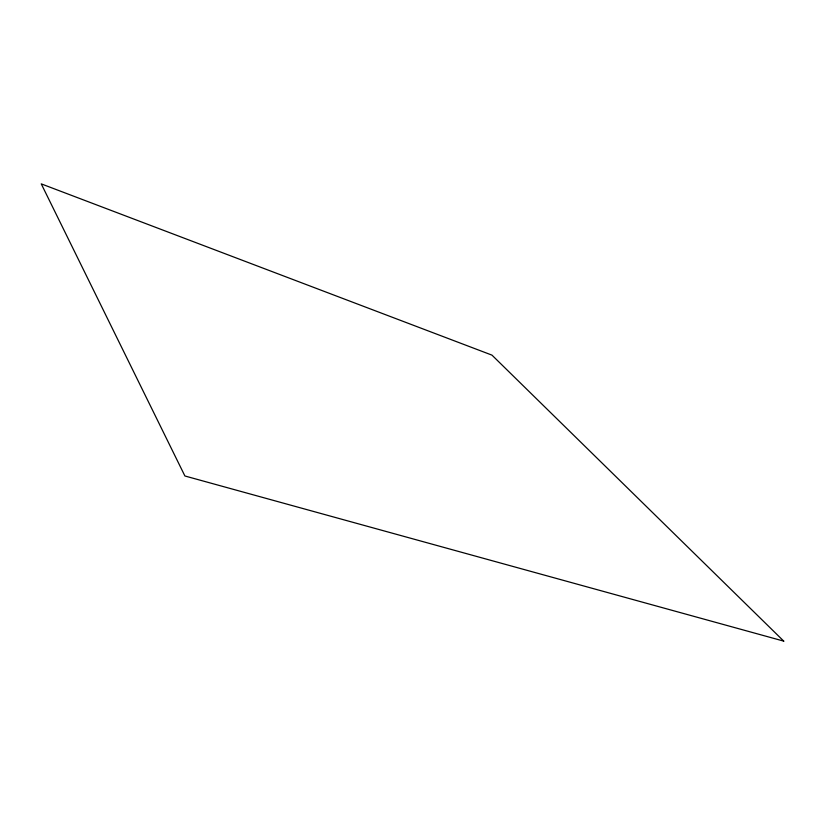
<?xml version="1.0" encoding="UTF-8"?>
<svg xmlns="http://www.w3.org/2000/svg" width="825" height="825" viewBox="0 0 825 825"><rect width="100%" height="100%" fill="white"/><g stroke="black" fill="none" stroke-linecap="round" stroke-linejoin="round"><path stroke-width="1.24" d="M783.75 641.128L184.903 475.984L41.25 183.872L491.968 355.132L783.75 641.128"/></g></svg>
